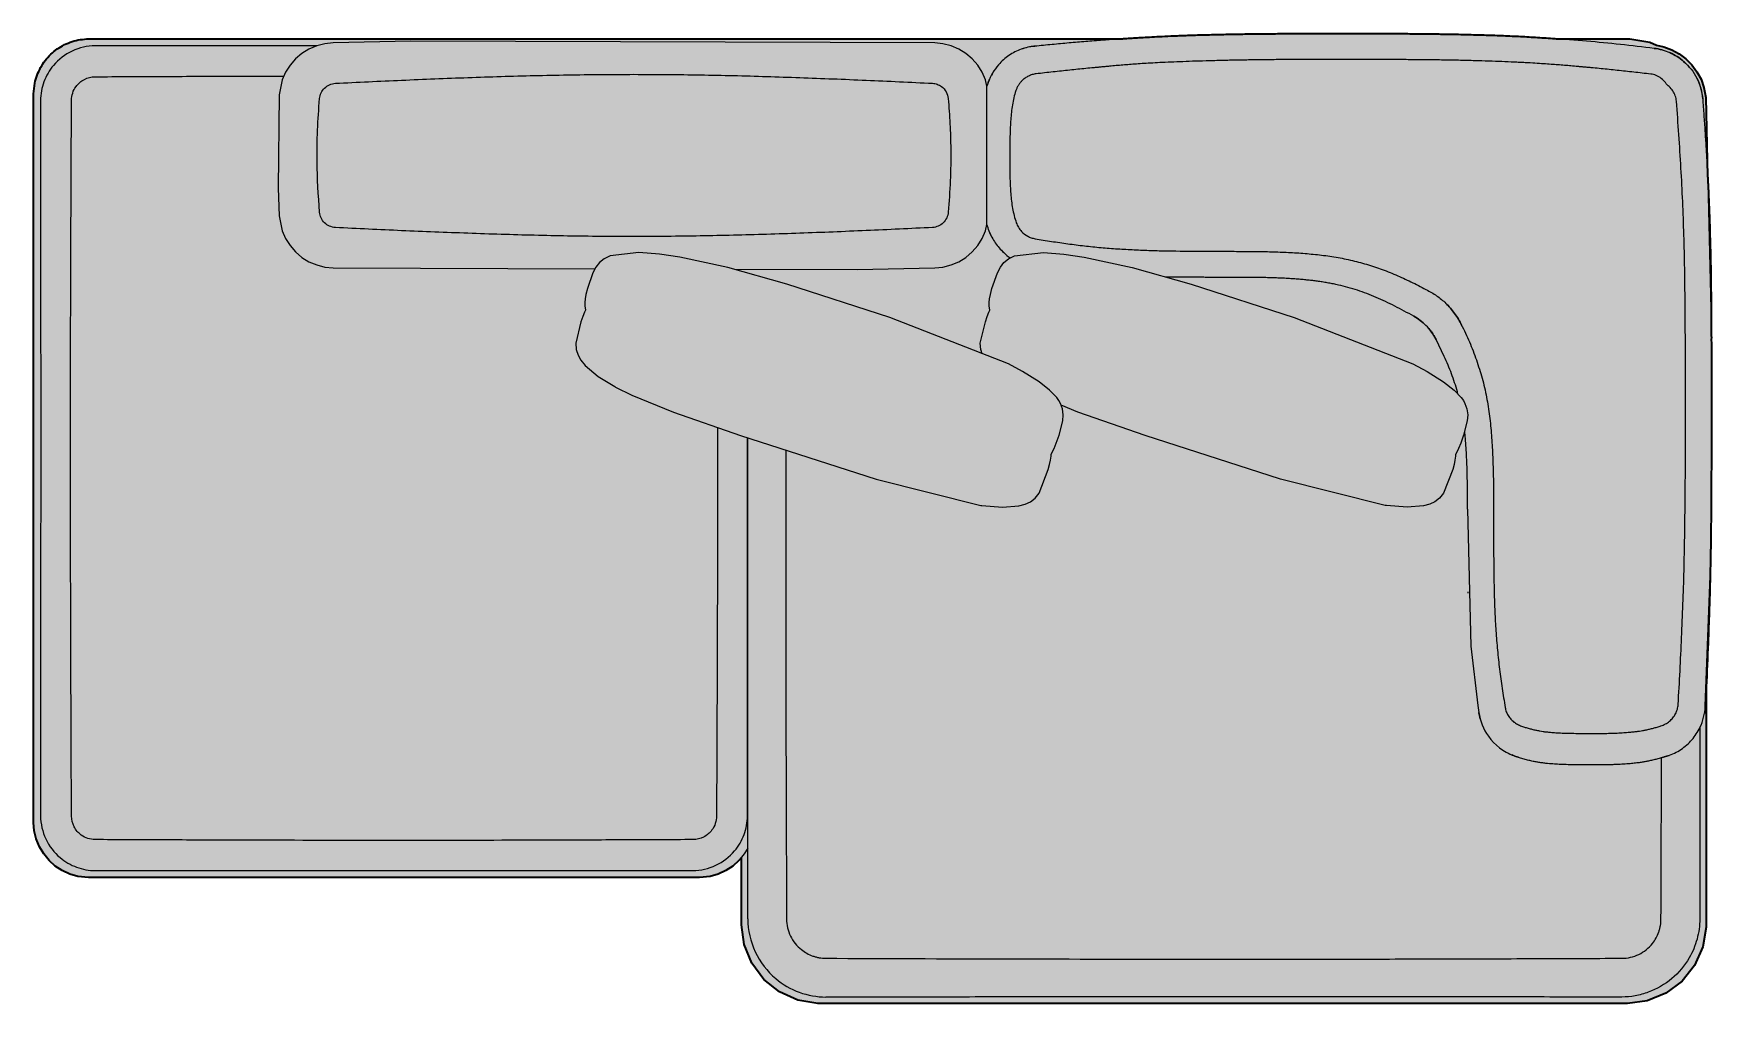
# Model space of a CAD drawing. Header units: millimetres. Extents: x 0 to 4483, y -3303 to 857.
# Drawn here: x 324 to 2458, y -3303 to -2069 of the extents above; entities that cross this region are included whole.
import ezdxf

# ---------------------------------------------------------------- set-up
doc = ezdxf.new("R2010")
doc.units = ezdxf.units.MM
doc.layers.add('Blocks', color=7, linetype='Continuous')
doc.layers.add('Blocks$Fill', color=7, linetype='Continuous', true_color=0xffffff)
doc.layers.add('Blocks$Inner', color=7, linetype='Continuous', lineweight=25, true_color=0x007f00)
doc.layers.add('Blocks$Outline', color=7, linetype='Continuous', lineweight=35, true_color=0xff3f3f)

# ---------------------------------------------------------------- blocks, each defined once
blk = doc.blocks.new('Alphabet Top')
at = {"layer": 'Blocks$Fill', "extrusion": (0, 0, -1)}
blk.add_hatch(color=256, dxfattribs=at).paths.add_polyline_path([(2132.9, -393), (2132.9, 533.7), (2131.4, 547.2), (2128.5, 557.4), (2124, 567.1), (2118.2, 576), (2111.1, 583.9), (2102.8, 590.7), (2093.7, 596.2), (2083.8, 600.2), (2073.4, 602.7), (2062.9, 603.7), (2062.9, 603.7), (2062.9, 603.7), (2062.9, 603.7), (2062.9, 603.7), (2062.9, 603.7), (2062.9, 603.7), (2062.9, 603.7), (2062.9, 603.7), (2062.9, 603.7), (2062.9, 603.7), (2062.9, 603.7), (2062.9, 603.7), (2062.9, 603.7), (2062.9, 603.7), (2062.9, 603.7), (2062.9, 603.7), (2062.9, 603.7), (2062.9, 603.7), (2062.9, 603.7), (2062.9, 603.7), (2062.9, 603.7), (2062.9, 603.7), (2062.9, 603.7), (2062.9, 603.7), (2062.9, 603.7), (2062.9, 603.7), (2062.9, 603.7), (2062.9, 603.7), (749.4, 603.7), (678.6, 607.6), (546.6, 610.2), (299.6, 608.8), (223.2, 605.5), (195.7, 603.7), (106.3, 603.7), (103.4, 603.6), (78.1, 599.4), (69.4, 595.5), (60.2, 593.5), (50, 589.7), (40.7, 584.5), (32.3, 578.1), (24.6, 570.5), (18, 561.7), (12.8, 552.1), (9.1, 541.9), (6.7, 529.1), (4.4, 428.8), (0.5, 314.3), (-0.3, 225.8), (-0.3, 220.8), (1.8, -104.5), (6.2, -220.6), (6.2, -523), (6.3, -525.9), (10.5, -551.1), (21, -574.6), (36.9, -594.5), (57.4, -609.9), (81.1, -619.6), (106.2, -623), (1132.9, -623), (1135.8, -622.9), (1161.1, -618.7), (1184.5, -608.2), (1204.4, -592.4), (1219.8, -571.8), (1229.5, -548.1), (1232.9, -523), (1232.9, -437.5), (1236, -441.2), (1243.9, -448.3), (1252.8, -454.1), (1262.5, -458.6), (1272.7, -461.5), (1286.2, -463), (2062.9, -463), (2076.4, -461.5), (2086.7, -458.6), (2096.4, -454.1), (2105.3, -448.3), (2113.2, -441.2), (2120, -432.9), (2125.5, -423.7), (2129.5, -413.9), (2132, -403.5)], flags=0)
at = {"layer": 'Blocks$Inner'}
for p, q in [((-753.8, 603.3), (-754.8, 603.3)), ((-861.4, 594.1), (-860, 594.2)), ((-860, 594.2), (-861.3, 594.1)), ((-918.5, 549.8), (-919.2, 548.1)), ((-919.2, 548.1), (-918.6, 549.6)), ((-917.2, 357.2), (-917.8, 358.8)), ((-917.8, 358.7), (-917.1, 357)), ((-370.1, 245.6), (-378, 250.8)), ((-349.7, 221.4), (-352.4, 226.2)), ((-339.2, 199.7), (-349.7, 221.4)), ((-7.4, -245.2), (-1.2, -79.1))]:
    blk.add_line(p, q, dxfattribs=at)
for points in [[(-1224.8, -425.5), (-1229.2, -432.9), (-1236, -441.2), (-1243.9, -448.3), (-1252.8, -454.1), (-1262.5, -458.6), (-1272.7, -461.5), (-1286.2, -463), (-2062.9, -463), (-2076.4, -461.5), (-2086.7, -458.6), (-2096.4, -454.1), (-2105.3, -448.3), (-2113.2, -441.2), (-2120, -432.9), (-2125.5, -423.7), (-2129.5, -413.9), (-2132, -403.5), (-2132.9, -393), (-2132.9, 533.7), (-2131.4, 547.2), (-2128.5, 557.4), (-2124, 567.1), (-2118.2, 576), (-2111.1, 583.9), (-2102.8, 590.7), (-2093.7, 596.2), (-2083.8, 600.2), (-2073.4, 602.7), (-2062.9, 603.7)], [(-2062.9, 603.7), (-1132.9, 603.7), (-749.2, 603.7)], [(-920.8, 543.2), (-922.5, 551.3), (-926.7, 561), (-932.4, 570), (-939.3, 578), (-947.5, 584.9), (-956.5, 590.5), (-966.3, 594.7), (-976.6, 597.3), (-987, 598.4), (-1653.3, 600.5), (-1752.1, 598.4), (-1762.6, 597.3), (-1772.9, 594.7), (-1782.7, 590.5), (-1791.7, 584.9), (-1799.8, 578), (-1806.7, 570), (-1812.4, 561), (-1816.7, 551.3), (-1820.5, 532.3), (-1822.1, 413.5), (-1820.5, 378.3), (-1816.7, 359.4), (-1812.4, 349.6), (-1806.7, 340.6), (-1799.8, 332.6), (-1791.7, 325.7), (-1782.7, 320.1), (-1772.9, 316), (-1762.6, 313.3), (-1752.1, 312.2), (-1419, 311.2)], [(-195.7, 603.7), (-106.3, 603.7), (-103.4, 603.6), (-78.1, 599.4), (-69.4, 595.5), (-60.2, 593.5), (-50, 589.7), (-40.7, 584.5), (-32.3, 578.1), (-24.6, 570.5), (-18, 561.7), (-12.8, 552.1), (-9.1, 541.9), (-6.7, 529.1), (0.4, 224.3), (0.3, 220.8)], [(-1241.3, 310.7), (-1085.8, 310.2), (-987, 312.2), (-976.6, 313.3), (-966.3, 316), (-956.5, 320.1), (-947.5, 325.7), (-939.3, 332.6), (-932.4, 340.6), (-926.7, 349.6), (-922.5, 359.4), (-920.8, 367.5), (-920.8, 543.2)], [(-926.9, 203.2), (-928.5, 208.4), (-929.2, 216.5), (-922.7, 243.7), (-920.4, 250.5), (-918.3, 255.9), (-917.1, 258.4), (-917.7, 264), (-917.7, 268.4), (-917.3, 273), (-916.4, 278.3), (-914.3, 286.2), (-907.4, 306.1), (-903.6, 313.4), (-899.1, 319.1), (-893.4, 323.8), (-885.5, 327.6), (-848.9, 331.7), (-822.8, 329.8), (-797, 326.1), (-735.9, 312.9), (-660.9, 291.4), (-529.9, 249.1), (-379.2, 190.1), (-361.2, 180.6), (-340.1, 167.4), (-326.8, 156.9), (-317.8, 147.5), (-315, 143.6), (-313, 139.9), (-310.4, 132.9), (-309.5, 125.6), (-310, 117.8), (-314.9, 99.5), (-318.3, 89.4), (-321, 82.7), (-323.3, 77.8), (-324.9, 75.1), (-325, 73), (-325.7, 67.6), (-326.8, 62.1), (-328.4, 56.1), (-340.2, 26), (-345.4, 19.5), (-351.2, 15), (-357.8, 11.9), (-365.8, 9.6), (-386.6, 7.9), (-412.9, 10), (-414.2, 10.2), (-547.3, 43.8), (-719.6, 99.2), (-805, 128.9), (-826.2, 137.6)], [(-309.6, 5.7), (-305.6, -168.7), (-296.7, -244.2), (-295.4, -253)], [(-308.9, -101.3), (-308.9, -100.7), (-308.9, -99.8)], [(-1232.9, -437.5), (-1232.9, -523), (-1229.5, -548.1), (-1219.8, -571.8), (-1204.4, -592.4), (-1184.5, -608.2), (-1161.1, -618.7), (-1135.8, -622.9), (-1132.9, -623), (-106.2, -623), (-81.1, -619.6), (-57.4, -609.9), (-36.9, -594.5), (-21, -574.6), (-10.5, -551.1), (-6.3, -525.9), (-6.2, -523), (-6.2, -220.2)], [(-295.4, -253), (-295.1, -254.4), (-295.4, -253)], [(-7.5, -246.4), (-7.4, -245.2), (-7.5, -246.4)], [(-251.2, -307.8), (-252.9, -307.1), (-251.2, -307.8), (-247.6, -309.2)], [(-251.2, -307.8), (-247.3, -309.3)], [(-59.4, -309.6), (-55.1, -308.2), (-59.6, -309.6)], [(-55.1, -308.2), (-53.5, -307.6), (-55.1, -308.2)]]:
    blk.add_lwpolyline(points, dxfattribs=at)
blk.add_lwpolyline([(-875.4, 180.6), (-893.4, 190.1), (-1044.1, 249.1), (-1175.1, 291.4), (-1250.1, 312.9), (-1311.2, 326.1), (-1337.1, 329.8), (-1363.2, 331.7), (-1399.8, 327.6), (-1407.6, 323.8), (-1413.3, 319.1), (-1417.8, 313.4), (-1421.6, 306.1), (-1428.5, 286.2), (-1430.6, 278.3), (-1431.5, 273), (-1431.9, 268.4), (-1432, 264), (-1431.3, 258.4), (-1432.5, 255.9), (-1434.7, 250.5), (-1437, 243.7), (-1443.4, 216.5), (-1442.8, 208.4), (-1440.6, 201.4), (-1436.9, 195), (-1431.4, 188.3), (-1414.9, 174.2), (-1393.9, 161.4), (-1392.8, 160.8), (-1372.2, 150.6), (-1319.2, 128.9), (-1233.9, 99.2), (-1061.6, 43.8), (-928.4, 10.2), (-927.2, 10), (-900.8, 7.9), (-880.1, 9.6), (-872, 11.9), (-865.4, 15), (-859.6, 19.5), (-854.4, 26), (-842.7, 56.1), (-841, 62.1), (-839.9, 67.6), (-839.2, 73), (-839.2, 75.1), (-837.6, 77.8), (-835.2, 82.7), (-832.5, 89.4), (-829.1, 99.5), (-824.2, 117.8), (-823.7, 125.6), (-824.6, 132.9), (-827.2, 139.9), (-829.3, 143.6), (-832, 147.5), (-841, 156.9), (-854.4, 167.4)], close=True, dxfattribs=at)
for points in [[(-2062.9, 603.7), (-2062.9, 603.7), (-2062.9, 603.7), (-2062.9, 603.7)], [(-869.7, 592.6), (-871.9, 592.1), (-874, 591.4), (-876, 590.7)], [(-860, 594.2), (-862.1, 594), (-864.2, 593.7), (-866.3, 593.3)], [(-860, 594.2), (-860, 594.2), (-860, 594.2), (-860, 594.2)], [(-62.3, 589.5), (-65.6, 590.5), (-69, 591.1), (-72.5, 591.5)], [(-72.5, 591.5), (-65.6, 590.7), (-52.1, 587), (-40.2, 579.5), (-35, 574.9)], [(-43.3, 581.1), (-46.2, 583), (-49.3, 584.8), (-52.5, 586)], [(-35, 574.9), (-37.6, 577.2), (-40.4, 579.3), (-43.3, 581.1)], [(-1749.2, 547), (-1721.1, 548.4), (-1664.9, 551.1), (-1580.6, 554.5), (-1496.2, 557.1), (-1411.8, 558.5), (-1327.4, 558.5), (-1243, 557.1), (-1158.6, 554.4), (-1074.2, 551.1), (-1018, 548.4), (-989.9, 547)], [(-916.2, 555.1), (-916.4, 554.7), (-916.6, 554.4), (-916.7, 554)], [(-911.9, 562.8), (-913, 561), (-914, 559.1), (-914.9, 557.2)], [(-58.1, 548), (-59.6, 550), (-63.1, 553.4), (-69.6, 557.3), (-74.3, 558.5), (-76.8, 558.8)], [(-25.5, 565.1), (-28.4, 568.6), (-31.5, 571.9), (-35, 574.9)], [(-35, 574.9), (-28, 569), (-16.5, 554.4), (-11.4, 536.4), (-10.7, 527.3)], [(-1769.2, 527.5), (-1769, 530), (-1767.7, 535), (-1763.2, 541.3), (-1756.8, 545.7), (-1751.7, 546.9), (-1749.2, 547)], [(-919.2, 548.1), (-919.8, 546.4), (-920.3, 544.8), (-920.8, 543.2)], [(-919.2, 548.1), (-919.2, 548.1), (-919.2, 548.1), (-919.2, 548.1)], [(-917.2, 552.9), (-917.9, 551.4), (-918.6, 549.8), (-919.1, 548.2)], [(-44.1, 524.3), (-44.3, 526.7), (-45.2, 531.2), (-48.3, 537.5), (-52.9, 543), (-56.8, 545.9), (-58.1, 548)], [(-13.1, 540.8), (-14.3, 545.2), (-15.8, 549.6), (-18.1, 553.5)], [(-10.7, 527.3), (-11, 531.8), (-11.9, 536.4), (-13.1, 540.8)], [(-1749.2, 363.6), (-1751.8, 363.8), (-1756.8, 365), (-1763.2, 369.3), (-1767.7, 375.6), (-1769, 380.6), (-1769.2, 383.1)], [(-989.9, 363.6), (-1018, 362.3), (-1074.2, 359.6), (-1158.6, 356.2), (-1243, 353.6), (-1327.4, 352.1), (-1411.8, 352.1), (-1496.2, 353.5), (-1580.6, 356.2), (-1664.9, 359.5), (-1721.1, 362.2), (-1749.2, 363.6)], [(-969.9, 383.2), (-970.1, 380.6), (-971.5, 375.6), (-976, 369.3), (-982.4, 365), (-987.4, 363.8), (-989.9, 363.6)], [(-917.8, 358.8), (-918.9, 361.7), (-919.9, 364.6), (-920.8, 367.5)], [(-917.8, 358.8), (-917.8, 358.8), (-917.8, 358.8), (-917.8, 358.8)], [(-914.4, 351.3), (-915.6, 353.6), (-916.7, 356.1), (-917.7, 358.5)], [(-900.6, 333), (-900.2, 332.6), (-899.8, 332.3), (-899.4, 331.9)], [(-316.3, 237.7), (-318.7, 242.9), (-324.5, 252.9), (-331.8, 261.8), (-335.8, 265.9)], [(-362.6, 239.2), (-364.9, 241.4), (-369.8, 245.7), (-375.2, 249.2), (-378, 250.8)], [(-378, 250.8), (-378, 250.8), (-378, 250.8), (-378, 250.8)], [(-378, 250.8), (-375.2, 249.2), (-369.8, 245.7), (-364.9, 241.4), (-362.6, 239.2)], [(-349.7, 221.4), (-351.4, 224.6), (-355.2, 230.9), (-360, 236.6), (-362.6, 239.2)], [(-358.9, 235.1), (-357.7, 233.7), (-355.4, 230.9), (-353.5, 227.7), (-352.5, 226.2)], [(-352.4, 226.2), (-351.5, 224.6), (-350.6, 223), (-349.7, 221.4)], [(-349.7, 221.4), (-349.7, 221.4), (-349.7, 221.4), (-349.7, 221.4)], [(-295.4, -253), (-295.4, -253), (-295.4, -253), (-295.4, -253)], [(-293.7, -261), (-294.4, -258.4), (-294.9, -255.7), (-295.4, -253)], [(-7.4, -245.2), (-7.5, -248.3), (-7.9, -251.4), (-8.5, -254.5)], [(-7.4, -245.2), (-7.4, -245.2), (-7.4, -245.2), (-7.4, -245.2)], [(-262.8, -302.1), (-261.4, -303), (-260, -303.7), (-258.6, -304.4)], [(-257.8, -304.9), (-255.6, -306), (-253.4, -307), (-251.1, -307.9)], [(-251.1, -307.9), (-251.2, -307.9), (-251.2, -307.9), (-251.2, -307.8)], [(-63.7, -515.7), (-63.4, -447.3), (-63.2, -378.9), (-63, -310.5)], [(-55.1, -308.2), (-52.2, -307.2), (-49.3, -306), (-46.5, -304.7)], [(-55.1, -308.2), (-55.1, -308.2), (-55.1, -308.2), (-55.1, -308.2)]]:
    blk.add_open_spline(points, degree=3, dxfattribs=at)
for points, knots in [([(-72.5, 591.5), (-86.7, 593.2), (-115.3, 596.4), (-158.2, 600.7), (-194.3, 603.6), (-223.3, 605.6), (-244.9, 606.8), (-266.7, 607.8), (-285, 608.4), (-299.6, 608.8), (-310.4, 609.1), (-319.3, 609.3), (-326.3, 609.5), (-331.6, 609.5), (-336.7, 609.6), (-343.2, 609.7), (-351, 609.8), (-360, 610), (-368.9, 610), (-378.2, 610.1), (-388.1, 610.2), (-397.2, 610.2), (-405, 610.3), (-411.3, 610.3), (-417.8, 610.3), (-426.9, 610.3), (-443.4, 610.3), (-463.8, 610.3), (-485.4, 610.3), (-502.3, 610.3), (-516.7, 610.3), (-528.5, 610.3), (-537.3, 610.2), (-546.5, 610.2), (-559.5, 610.1), (-576.6, 610), (-598, 609.7), (-619.6, 609.3), (-640.7, 608.8), (-660.7, 608.3), (-679, 607.6), (-694.9, 606.9), (-708.2, 606.2), (-723.4, 605.4), (-735.7, 604.6), (-747, 603.8), (-755.5, 603.2), (-762.9, 602.7), (-769.2, 602.2), (-774.2, 601.8), (-779.4, 601.4), (-786.3, 600.9), (-795.1, 600.1), (-805.6, 599.2), (-819.8, 598), (-837.8, 596.3), (-852.6, 594.9), (-860, 594.2)], [-1, -1, -1, -1, -0.9375, -0.875, -0.8125, -0.78125, -0.75, -0.71875, -0.6875, -0.671875, -0.65625, -0.640625, -0.632812, -0.625, -0.617188, -0.609375, -0.59375, -0.578125, -0.5625, -0.546875, -0.53125, -0.515625, -0.507812, -0.5, -0.492188, -0.484375, -0.46875, -0.4375, -0.421875, -0.40625, -0.390625, -0.382812, -0.375, -0.367188, -0.359375, -0.34375, -0.328125, -0.3125, -0.296875, -0.28125, -0.265625, -0.25, -0.234375, -0.21875, -0.1875, -0.171875, -0.15625, -0.140625, -0.132812, -0.125, -0.117188, -0.109375, -0.09375, -0.078125, -0.0625, -0.03125, 0, 0, 0, 0]), ([(-752.3, 603.5), (-753.4, 603.4), (-757.3, 603.1), (-762.8, 602.7), (-769.1, 602.2), (-772.5, 602), (-774.2, 601.8)], [0.83787304, 0.83787304, 0.83787304, 0.83787304, 0.84375, 0.859375, 0.8671875, 0.875, 0.875, 0.875, 0.875]), ([(-2054.5, 594.7), (-2064.6, 594.7), (-2084.7, 590.1), (-2107.6, 572.4), (-2121, 549.4), (-2123.9, 533.3), (-2124, 525.3)], [1, 1, 1, 1, 1.2777777, 1.5555554, 1.7777777, 1.9999998, 1.9999998, 1.9999998, 1.9999998]), ([(-1773.1, 594.6), (-1816.2, 594.6), (-1910, 594.7), (-2003.9, 594.7), (-2054.5, 594.7)], [0.6296064, 0.6296064, 0.6296064, 0.6296064, 0.8, 1, 1, 1, 1]), ([(-860, 594.2), (-862.9, 593.9), (-868.7, 593), (-880, 589.7), (-893.2, 583), (-908.6, 569.2), (-916.2, 556.4), (-919.2, 548.1)], [1.4505967, 1.4505967, 1.4505967, 1.4505967, 1.5617078, 1.672819, 1.8950412, 2.1172634, 2.4505967, 2.4505967, 2.4505967, 2.4505967]), ([(-860, 594.2), (-859.9, 594.2), (-859.8, 594.2), (-859.7, 594.2), (-859.7, 594.2), (-859.7, 594.2)], [0, 0, 0, 0, 0.1666667, 0.25, 0.3333333, 0.3333333, 0.3333333, 0.3333333]), ([(-76.8, 558.8), (-84.1, 559.6), (-98.4, 561.2), (-115.9, 563.1), (-129.7, 564.6), (-139.9, 565.6), (-148.4, 566.4), (-155, 567.1), (-160.1, 567.5), (-164.9, 568), (-171, 568.5), (-178.2, 569.2), (-186.4, 569.9), (-194.7, 570.5), (-203.3, 571.1), (-212.9, 571.8), (-223.6, 572.5), (-234, 573.1), (-243.3, 573.6), (-253, 574), (-271.1, 574.8), (-294.1, 575.6), (-318.7, 576.2), (-337.9, 576.6), (-354.2, 576.8), (-367.5, 577), (-377.4, 577), (-387.6, 577.1), (-401.7, 577.2), (-420.1, 577.3), (-443, 577.4), (-466.4, 577.4), (-489.8, 577.4), (-512.8, 577.3), (-531.3, 577.2), (-545.4, 577.1), (-555.6, 577.1), (-565.6, 577), (-579, 576.8), (-595.4, 576.6), (-614.6, 576.2), (-639.4, 575.6), (-662.5, 574.9), (-683.3, 574.1), (-697.7, 573.5), (-710.3, 572.8), (-721.1, 572.2), (-730.7, 571.5), (-739.5, 570.9), (-747.8, 570.2), (-756.2, 569.5), (-763.4, 568.8), (-769.6, 568.3), (-774.5, 567.8), (-779.5, 567.3), (-786.3, 566.7), (-794.8, 565.9), (-805.1, 564.8), (-818.9, 563.4), (-836.6, 561.5), (-851, 559.9), (-858.2, 559.1)], [7.999999, 7.999999, 7.999999, 7.999999, 8.035713, 8.071427, 8.089285, 8.107142, 8.124999, 8.133927, 8.142856, 8.151785, 8.160713, 8.17857, 8.196427, 8.214285, 8.232142, 8.249999, 8.267856, 8.285713, 8.294642, 8.30357, 8.321427, 8.357142, 8.374999, 8.392856, 8.410713, 8.419642, 8.42857, 8.437499, 8.446427, 8.464285, 8.482142, 8.499999, 8.517856, 8.535713, 8.55357, 8.562499, 8.571427, 8.580356, 8.589285, 8.607142, 8.624999, 8.642856, 8.67857, 8.696427, 8.714285, 8.732142, 8.749999, 8.767856, 8.785713, 8.80357, 8.821427, 8.839285, 8.848213, 8.857142, 8.86607, 8.874999, 8.892856, 8.910713, 8.92857, 8.964285, 8.999999, 8.999999, 8.999999, 8.999999]), ([(-2084.6, 525.4), (-2084.6, 528.6), (-2083.6, 534.8), (-2078.6, 544.7), (-2068.8, 553.1), (-2059.4, 555.3), (-2054.7, 555.4)], [5, 5, 5, 5, 5.2, 5.4, 5.7, 6, 6, 6, 6]), ([(-2054.7, 555.4), (-2026.5, 555.5), (-1970.2, 555.8), (-1890.2, 556.1), (-1838.4, 556.2), (-1814.7, 556.3)], [6, 6, 6, 6, 6.1111111, 6.2222222, 6.3157519, 6.3157519, 6.3157519, 6.3157519]), ([(-858.2, 559.1), (-859.9, 558.9), (-863.2, 558.2), (-867.9, 556.3), (-872.3, 553.8), (-875.8, 550.8), (-878.2, 548.1), (-879.7, 546.1), (-880.7, 544.5), (-881.7, 542.9), (-882.8, 540.7), (-883.5, 538.9), (-884, 537.7)], [8.9999988, 8.9999988, 8.9999988, 8.9999988, 9.1428558, 9.2857129, 9.4285701, 9.5714272, 9.6785701, 9.7321415, 9.7857129, 9.8392843, 9.8928558, 9.9999986, 9.9999986, 9.9999986, 9.9999986]), ([(-989.9, 547), (-987.9, 546.9), (-983.9, 546.1), (-977.5, 542.7), (-972, 536.5), (-970.2, 530.5), (-969.9, 527.5)], [10, 10, 10, 10, 10.2, 10.4, 10.7, 11, 11, 11, 11]), ([(-884, 537.7), (-885.9, 531.8), (-888.8, 519.6), (-890.6, 500.8), (-891.5, 482), (-891.6, 463.1), (-891.7, 444.3), (-891.6, 428.6), (-891.1, 416.1), (-890.5, 406.7), (-889.6, 397.3), (-887.8, 384.9), (-885.4, 375.8), (-883.4, 369.8)], [9.999999, 9.999999, 9.999999, 9.999999, 10.11111, 10.222221, 10.333332, 10.444443, 10.555554, 10.666665, 10.722221, 10.777776, 10.833332, 10.888888, 10.999999, 10.999999, 10.999999, 10.999999]), ([(-2124, 525.3), (-2124, 491.6), (-2124, 424.2), (-2123.9, 289.4), (-2123.8, 120.9), (-2123.9, -115), (-2124, -283.5), (-2124, -384.6)], [2, 2, 2, 2, 2.111111, 2.222222, 2.444444, 2.666666, 3, 3, 3, 3]), ([(-2084.6, -384.8), (-2084.8, -351.1), (-2085.1, -283.7), (-2085.6, -148.8), (-2086, 19.8), (-2085.9, 188.3), (-2085.5, 323.2), (-2085.1, 424.3), (-2084.8, 491.7), (-2084.6, 525.4)], [4, 4, 4, 4, 4.111111, 4.222222, 4.444444, 4.666667, 4.777778, 4.888889, 5, 5, 5, 5]), ([(-1769.2, 383.1), (-1770.9, 404.5), (-1772.9, 439.3), (-1772.1, 487.5), (-1770.3, 514.2), (-1769.2, 527.5)], [7, 7, 7, 7, 7.444444, 7.722222, 8, 8, 8, 8]), ([(-969.9, 527.5), (-969.5, 522.1), (-968.7, 511.5), (-967.4, 490.1), (-966.4, 460.7), (-967.1, 423.2), (-968.9, 396.5), (-969.9, 383.2)], [11, 11, 11, 11, 11.111111, 11.222222, 11.444444, 11.722222, 12, 12, 12, 12]), ([(-41.9, -242.9), (-40.2, -214.4), (-38, -171.9), (-35.7, -115.2), (-34.3, -72.5), (-33.5, -29.9), (-33.1, 5.7), (-32.8, 34.2), (-32.7, 55.5), (-32.7, 76.8), (-32.7, 105.2), (-32.6, 140.8), (-32.7, 183.4), (-32.7, 226.1), (-33, 268.8), (-33.5, 311.5), (-34.5, 354.1), (-36, 396.7), (-38.9, 453.5), (-41.9, 495.8), (-44.1, 524.3)], [4.999999, 4.999999, 4.999999, 4.999999, 5.11111, 5.166665, 5.222221, 5.277777, 5.333332, 5.36111, 5.388888, 5.416665, 5.444443, 5.499999, 5.555554, 5.61111, 5.666665, 5.722221, 5.777777, 5.833332, 5.888888, 5.999999, 5.999999, 5.999999, 5.999999]), ([(-10.7, 527.3), (-10.2, 520.3), (-9.2, 506.5), (-8, 489.5), (-7.2, 476.2), (-6.5, 466.3), (-6, 458.1), (-5.7, 451.7), (-5.4, 446.8), (-5.1, 442.1), (-4.8, 436.1), (-4.4, 429.1), (-4, 421), (-3.6, 412.9), (-3.2, 404.4), (-2.8, 395.2), (-2.4, 385), (-2, 373.3), (-1.6, 360), (-1.1, 341), (-0.6, 320), (-0.3, 297.5), (-0.1, 280), (0.1, 264.9), (0.2, 252.6), (0.2, 243.4), (0.3, 234), (0.3, 221), (0.4, 204.2), (0.4, 183.4), (0.4, 154.9), (0.4, 125.9), (0.4, 97.3), (0.4, 76.3), (0.3, 55.8), (0.2, 28.8), (0, -4.5), (-0.4, -37.7), (-0.9, -64.3), (-1.3, -84.4), (-1.8, -104.5), (-2.6, -131.2), (-4.3, -178), (-6.1, -218.1), (-7.4, -245.2)], [3, 3, 3, 3, 3.041667, 3.083333, 3.104167, 3.125, 3.145833, 3.15625, 3.166667, 3.177083, 3.1875, 3.208333, 3.229167, 3.25, 3.270833, 3.291667, 3.3125, 3.333333, 3.354167, 3.375, 3.416667, 3.4375, 3.458333, 3.479167, 3.489583, 3.5, 3.510417, 3.520833, 3.541667, 3.5625, 3.583333, 3.625, 3.645833, 3.666667, 3.6875, 3.708333, 3.75, 3.791667, 3.8125, 3.833333, 3.854167, 3.875, 3.916667, 4, 4, 4, 4]), ([(-883.4, 369.8), (-882.7, 367.7), (-881.3, 364.8), (-878.8, 361.1), (-875.3, 356.9), (-871.1, 353.7), (-866.7, 351.5), (-863.7, 350.3), (-861.3, 349.7), (-859.6, 349.4)], [10.999999, 10.999999, 10.999999, 10.999999, 11.199999, 11.299999, 11.399999, 11.699999, 11.774999, 11.849999, 11.999999, 11.999999, 11.999999, 11.999999]), ([(-917.7, 358.5), (-916.7, 356.1), (-914.5, 351.1), (-908.9, 341.8), (-901, 333), (-893.9, 327), (-890.9, 325)], [-0.0032974, -0.0032974, -0.0032974, -0.0032974, 0.1045128, 0.2156239, 0.4378461, 0.5859488, 0.5859488, 0.5859488, 0.5859488]), ([(-859.6, 349.4), (-852.6, 348.2), (-838.6, 346), (-817.8, 342.9), (-796.8, 340.3), (-775.7, 338.1), (-754.6, 336.5), (-733.4, 335.3), (-712.3, 334.4), (-684, 333.8), (-648.8, 333.4), (-613.3, 333.4), (-585.1, 333.3), (-563.9, 333), (-542.8, 332.4), (-521.6, 331.2), (-504, 329.6), (-490, 327.9), (-476, 325.9), (-458.6, 322.5), (-441.6, 318), (-428.1, 313.8), (-414.7, 309.1), (-398.4, 302.5), (-379.2, 293.6), (-366.6, 287.1), (-360.4, 283.8)], [11.999999, 11.999999, 11.999999, 11.999999, 12.041665, 12.083332, 12.124999, 12.166665, 12.208332, 12.249999, 12.291665, 12.333332, 12.416665, 12.499999, 12.541665, 12.583332, 12.624999, 12.666665, 12.708332, 12.729165, 12.749999, 12.791665, 12.833332, 12.854165, 12.874999, 12.916665, 12.958332, 12.999999, 12.999999, 12.999999, 12.999999]), ([(-378, 250.8), (-386.1, 255.3), (-402.1, 263.9), (-421.9, 273.3), (-437.7, 279.7), (-449.7, 283.9), (-461.7, 287.6), (-471.8, 290.1), (-480.1, 291.9), (-486.4, 293.1), (-492.7, 294.2), (-499.1, 295.1), (-505.1, 295.9), (-509.8, 296.5), (-513.8, 296.9), (-516.9, 297.2), (-520.1, 297.5), (-523.7, 297.8), (-527.4, 298.1), (-530.8, 298.3), (-534.3, 298.6), (-539.3, 298.9), (-545, 299.2), (-552.2, 299.5), (-558.6, 299.7), (-566, 299.9), (-576.5, 300.1), (-588.5, 300.3), (-601.7, 300.3), (-612.3, 300.3), (-621.6, 300.3), (-629.3, 300.3), (-635.2, 300.3), (-641.4, 300.3), (-650.4, 300.3), (-657.6, 300.4), (-693.3, 300.7)], [2, 2, 2, 2, 2.0909091, 2.1818182, 2.2272727, 2.2727273, 2.3181818, 2.3636364, 2.3863636, 2.4090909, 2.4318182, 2.4545455, 2.4772727, 2.5, 2.5113636, 2.5227273, 2.5340909, 2.5454545, 2.5568182, 2.5681818, 2.5795455, 2.5909091, 2.6136364, 2.625, 2.6363636, 2.6477273, 2.6590909, 2.6818182, 2.6931818, 2.7045455, 2.7159091, 2.7215909, 2.7272727, 2.7329545, 2.7386364, 2.75, 2.75, 2.75, 2.75]), ([(-360.4, 283.8), (-355.9, 281.4), (-349.4, 277.4), (-341.4, 271.1), (-337.6, 267.7), (-335.8, 265.9)], [12.999999, 12.999999, 12.999999, 12.999999, 13.499999, 13.749999, 13.999999, 13.999999, 13.999999, 13.999999]), ([(-335.8, 265.9), (-331.8, 261.8), (-324.5, 252.9), (-318.7, 242.9), (-316.3, 237.7)], [0.0004221, 0.0004221, 0.0004221, 0.0004221, 0.5, 1, 1, 1, 1]), ([(-316.3, 237.7), (-312.6, 230.3), (-307.5, 219.1), (-301.5, 203.9), (-297.4, 192.4), (-293.7, 180.8), (-290.3, 169), (-287.3, 157.1), (-284.9, 145), (-283, 132.8), (-281.3, 120.7), (-280, 108.5), (-279, 96.3), (-278.2, 83.9), (-277.6, 71.7), (-277.2, 59.4), (-276.9, 47.1), (-276.7, 34.8), (-276.6, 22.5), (-276.5, 10.3), (-276.5, -6.1), (-276.5, -26.6), (-276.5, -51.2), (-276.3, -75.7), (-275.8, -100.2), (-275.1, -124.9), (-273.8, -149.3), (-271.7, -173.8), (-269.1, -198.2), (-265.7, -222.3), (-263.1, -238.6), (-261.8, -246.7)], [1, 1, 1, 1, 1.05, 1.075, 1.1, 1.125, 1.15, 1.175, 1.2, 1.225, 1.25, 1.275, 1.3, 1.325, 1.35, 1.375, 1.4, 1.425, 1.45, 1.475, 1.5, 1.55, 1.6, 1.65, 1.7, 1.75, 1.8, 1.85, 1.9, 1.95, 2, 2, 2, 2]), ([(-321.9, 152.2), (-322.1, 153.1), (-324.5, 161.7), (-329.8, 177.8), (-335.8, 192.4), (-339.2, 199.7)], [0.8443398, 0.8443398, 0.8443398, 0.8443398, 0.85, 0.9, 0.95, 0.95, 0.95, 0.95]), ([(-1263.2, 109.1), (-1263.2, 45.6), (-1263.3, -51.6), (-1263.7, -182.5), (-1264.1, -283.7), (-1264.4, -351.1), (-1264.5, -384.8)], [0.4574574, 0.4574574, 0.4574574, 0.4574574, 0.6666667, 0.7777778, 0.8888889, 1, 1, 1, 1]), ([(-1225.2, -384.6), (-1225.2, -350.9), (-1225.2, -283.5), (-1225.3, -148.7), (-1225.3, -22.1), (-1225.3, 70.9), (-1225.3, 96.5)], [5.9999996, 5.9999996, 5.9999996, 5.9999996, 6.1111107, 6.2222218, 6.4444441, 6.5287254, 6.5287254, 6.5287254, 6.5287254]), ([(-1224.8, -515.5), (-1224.8, -478), (-1224.8, -403.1), (-1224.7, -290.7), (-1224.7, -178.3), (-1224.7, -49.3), (-1224.7, 42.2), (-1224.7, 96.2)], [0, 0, 0, 0, 0.1111111, 0.2222222, 0.3333333, 0.4444444, 0.6046917, 0.6046917, 0.6046917, 0.6046917]), ([(-309.6, 5.4), (-309.6, 15.2), (-309.7, 23.2), (-309.8, 35.3), (-310, 47.4), (-310.3, 59.4), (-310.8, 71.4), (-311.5, 83.5), (-312.3, 94.5), (-313, 101.4), (-313.3, 104.3)], [0.55, 0.55, 0.55, 0.55, 0.575, 0.6, 0.625, 0.65, 0.675, 0.7, 0.725, 0.7434166, 0.7434166, 0.7434166, 0.7434166]), ([(-1176.6, 80.5), (-1176.6, 69.2), (-1176.6, 20.4), (-1176.6, -65.9), (-1176.5, -178.3), (-1176.3, -290.8), (-1175.9, -403.2), (-1175.6, -478.2), (-1175.5, -515.7)], [0.4108893, 0.4108893, 0.4108893, 0.4108893, 0.4444444, 0.5555556, 0.6666667, 0.7777778, 0.8888889, 1, 1, 1, 1]), ([(-295.4, -253), (-293.7, -263.8), (-284.2, -287.3), (-263.9, -303), (-251.1, -307.9)], [0, 0, 0, 0, 0.444445, 1, 1, 1, 1]), ([(-261.8, -246.7), (-261.5, -248.6), (-260.6, -252.1), (-258.1, -257.1), (-255.4, -260.8), (-252.8, -263.4), (-250.7, -265.2), (-248.5, -266.7), (-245.4, -268.6), (-242.9, -269.7), (-241.2, -270.3)], [2, 2, 2, 2, 2.166667, 2.333333, 2.5, 2.583333, 2.666667, 2.75, 2.833333, 3, 3, 3, 3]), ([(-63.7, -270.1), (-61.8, -269.4), (-58, -267.8), (-53.7, -265), (-50.6, -262.2), (-47.8, -259.2), (-45, -254.8), (-42.7, -249.1), (-42, -245), (-41.9, -242.9)], [4, 4, 4, 4, 4.1666655, 4.3333322, 4.4166655, 4.4999988, 4.6666655, 4.8333322, 4.9999988, 4.9999988, 4.9999988, 4.9999988]), ([(-55.1, -308.2), (-52.2, -307.2), (-46.4, -304.9), (-35.6, -298.6), (-23.8, -288.3), (-11.8, -269.9), (-7.8, -254.5), (-7.4, -245.2)], [1, 1, 1, 1, 1.111111, 1.222222, 1.444444, 1.666667, 2, 2, 2, 2]), ([(-241.2, -270.3), (-239.5, -270.9), (-236.2, -272), (-231.3, -273.4), (-227.3, -274.4), (-224.2, -275.2), (-221.8, -275.7), (-219.6, -276.1), (-216.9, -276.6), (-213.7, -277.2), (-209.6, -277.7), (-205.2, -278.2), (-200.8, -278.5), (-196.1, -278.9), (-189.6, -279.2), (-182.5, -279.4), (-176.6, -279.5), (-172.2, -279.6), (-167.5, -279.7), (-161, -279.7), (-152.3, -279.7), (-143.7, -279.7), (-137.1, -279.6), (-132.5, -279.6), (-128.1, -279.5), (-122.2, -279.3), (-115, -279), (-107.2, -278.4), (-100.3, -277.8), (-95, -277.2), (-90.9, -276.6), (-87.7, -276.1), (-85, -275.6), (-82.8, -275.2), (-80.5, -274.7), (-77.4, -274), (-73.4, -273), (-68.6, -271.6), (-65.4, -270.6), (-63.7, -270.1)], [3, 3, 3, 3, 3.035714, 3.071429, 3.107143, 3.125, 3.142857, 3.160714, 3.178571, 3.214286, 3.25, 3.285714, 3.303571, 3.321429, 3.357143, 3.392857, 3.410714, 3.428571, 3.446429, 3.464286, 3.5, 3.535714, 3.553571, 3.571429, 3.589286, 3.607143, 3.642857, 3.678571, 3.714286, 3.75, 3.785714, 3.821429, 3.839286, 3.857143, 3.875, 3.892857, 3.928571, 3.964286, 4, 4, 4, 4]), ([(-14.5, -272.6), (-14.5, -278.6), (-14.4, -322.1), (-14.4, -403.1), (-14.4, -478), (-14.4, -515.5)], [0.7598558, 0.7598558, 0.7598558, 0.7598558, 0.7777778, 0.8888889, 1, 1, 1, 1]), ([(-207.8, -318), (-209.5, -317.8), (-213.1, -317.4), (-217.8, -316.7), (-221.7, -316.1), (-225, -315.5), (-227.7, -314.9), (-230.5, -314.3), (-234.3, -313.3), (-239.2, -312), (-245.1, -310.1), (-249.1, -308.6), (-251.1, -307.9)], [4.1221318, 4.1221318, 4.1221318, 4.1221318, 4.151566, 4.1872803, 4.2229946, 4.2408518, 4.2587089, 4.2765661, 4.2944232, 4.3301375, 4.3658518, 4.401566, 4.401566, 4.401566, 4.401566]), ([(-251.1, -307.9), (-249.1, -308.6), (-247, -309.4), (-244.9, -310.1), (-244.7, -310.2)], [1, 1, 1, 1, 1.03571428, 1.03802956, 1.03802956, 1.03802956, 1.03802956]), ([(-55.1, -308.2), (-57, -308.8), (-60.7, -310), (-66.2, -311.6), (-70.7, -312.8), (-74.3, -313.7), (-77, -314.3), (-79.5, -314.8), (-82.7, -315.5), (-86.5, -316.1), (-91.4, -316.9), (-97.4, -317.6), (-104.9, -318.4), (-113.3, -318.9), (-121, -319.3), (-127.2, -319.5), (-131.9, -319.6), (-136.7, -319.6), (-143.5, -319.7), (-152.3, -319.7), (-161.1, -319.7), (-167.8, -319.7), (-172.6, -319.6), (-177.3, -319.6), (-183.5, -319.4), (-191, -319.2), (-199.3, -318.7), (-204.3, -318.3), (-207.8, -318)], [3.4078461, 3.4078461, 3.4078461, 3.4078461, 3.4435604, 3.4792746, 3.5149889, 3.5328461, 3.5507032, 3.5685604, 3.5864175, 3.6221318, 3.6578461, 3.6935604, 3.7292746, 3.7649889, 3.8007032, 3.8185604, 3.8364175, 3.8542746, 3.8721318, 3.9078461, 3.9435604, 3.9614175, 3.9792746, 3.9971318, 4.0149889, 4.0507032, 4.0864175, 4.1221318, 4.1221318, 4.1221318, 4.1221318]), ([(-63.5, -310.8), (-62.6, -310.6), (-59.8, -309.7), (-57, -308.8), (-55.1, -308.2)], [0.94633905, 0.94633905, 0.94633905, 0.94633905, 0.96428572, 1, 1, 1, 1]), ([(-2124, -384.6), (-2123.9, -394.7), (-2119.3, -414.8), (-2101.7, -437.7), (-2078.7, -451.1), (-2062.6, -454), (-2054.5, -454.1)], [2.9999998, 2.9999998, 2.9999998, 2.9999998, 3.2777775, 3.5555553, 3.7777775, 3.9999996, 3.9999996, 3.9999996, 3.9999996]), ([(-2054.7, -414.7), (-2057.8, -414.7), (-2064.1, -413.7), (-2074, -408.6), (-2082.3, -398.9), (-2084.6, -389.5), (-2084.6, -384.8)], [3, 3, 3, 3, 3.2, 3.4, 3.7, 4, 4, 4, 4]), ([(-1294.6, -454.1), (-1284.6, -454), (-1264.5, -449.4), (-1241.5, -431.8), (-1228.2, -408.8), (-1225.2, -392.7), (-1225.2, -384.6)], [5, 5, 5, 5, 5.277777, 5.555555, 5.777777, 6, 6, 6, 6]), ([(-1264.5, -384.8), (-1264.6, -387.9), (-1265.6, -394.2), (-1270.6, -404.1), (-1280.4, -412.4), (-1289.8, -414.7), (-1294.5, -414.7)], [1, 1, 1, 1, 1.2, 1.4, 1.7, 2, 2, 2, 2]), ([(-1294.5, -414.7), (-1322.6, -414.9), (-1378.9, -415.1), (-1491.6, -415.5), (-1632.3, -415.9), (-1773.1, -415.7), (-1885.8, -415.4), (-1970.2, -415.1), (-2026.5, -414.9), (-2054.7, -414.7)], [2, 2, 2, 2, 2.111111, 2.222222, 2.444444, 2.666667, 2.777778, 2.888889, 3, 3, 3, 3]), ([(-2054.5, -454.1), (-2029.2, -454.1), (-1978.5, -454.1), (-1877.2, -454), (-1750.6, -454), (-1598.6, -454), (-1446.6, -454), (-1345.3, -454.1), (-1294.6, -454.1)], [4, 4, 4, 4, 4.1, 4.2, 4.4, 4.6, 4.8, 5, 5, 5, 5]), ([(-1224.8, -515.5), (-1224.7, -529.9), (-1218.2, -558.7), (-1193, -591.6), (-1160, -610.7), (-1137, -614.8), (-1125.4, -614.9)], [-1, -1, -1, -1, -0.722222, -0.444444, -0.222222, 0, 0, 0, 0]), ([(-1175.5, -515.7), (-1175.5, -519.5), (-1174.6, -526.8), (-1170.9, -537.5), (-1164.9, -547), (-1157.6, -554.3), (-1149.8, -559.5), (-1143.4, -562.4), (-1138, -564), (-1132.6, -565.2), (-1128.4, -565.6), (-1125.6, -565.6)], [1, 1, 1, 1, 1.1428571, 1.2857143, 1.4285714, 1.5714286, 1.6785714, 1.7857143, 1.8392857, 1.8928571, 2, 2, 2, 2]), ([(-14.4, -515.5), (-14.4, -524.2), (-16.8, -541.5), (-28, -568.3), (-48.7, -593), (-74.1, -607.7), (-96.4, -613.8), (-108, -614.9), (-113.7, -614.9)], [1, 1, 1, 1, 1.166667, 1.333333, 1.555556, 1.777778, 1.888889, 2, 2, 2, 2]), ([(-113.6, -565.6), (-109.8, -565.6), (-102.4, -564.7), (-91.8, -561), (-82.2, -555), (-74.9, -547.7), (-69.7, -539.9), (-66.9, -533.5), (-65.2, -528.1), (-64.1, -522.7), (-63.7, -518.5), (-63.7, -515.7)], [3, 3, 3, 3, 3.1428571, 3.2857143, 3.4285714, 3.5714286, 3.6785714, 3.7857143, 3.8392857, 3.8928571, 4, 4, 4, 4]), ([(-1125.6, -565.6), (-1050.6, -565.9), (-900.7, -566.4), (-713.3, -566.7), (-563.4, -566.7), (-450.9, -566.6), (-338.5, -566.4), (-226, -566), (-151, -565.7), (-113.6, -565.6)], [2, 2, 2, 2, 2.222222, 2.444444, 2.555556, 2.666667, 2.777778, 2.888889, 3, 3, 3, 3]), ([(-113.7, -614.9), (-151.2, -614.9), (-226.2, -614.8), (-338.6, -614.8), (-451, -614.8), (-600.8, -614.8), (-750.7, -614.8), (-900.6, -614.8), (-1013, -614.9), (-1087.9, -614.9), (-1125.4, -614.9)], [2, 2, 2, 2, 2.111111, 2.222222, 2.333333, 2.444444, 2.666667, 2.777778, 2.888889, 3, 3, 3, 3])]:
    blk.add_open_spline(points, degree=3, knots=knots, dxfattribs=at)
at = {"layer": 'Blocks$Outline'}
for points in [[(-2062.9, 603.7), (-1132.9, 603.7), (-749.4, 603.7)], [(-195.7, 603.7), (-106.3, 603.7)], [(-106.3, 603.7), (-103.4, 603.6), (-78.1, 599.4), (-69.4, 595.5), (-60.2, 593.5), (-50, 589.7), (-40.7, 584.5), (-32.3, 578.1), (-24.6, 570.5), (-18, 561.7), (-12.8, 552.1), (-9.1, 541.9), (-6.7, 529.1)], [(-2132.9, -393), (-2132.9, 533.7)], [(-6.7, 529.1), (-4.4, 428.8)], [(0.3, 225.8), (0.4, 224.3), (0.3, 220.8)], [(-6.2, -220.6), (-6.2, -523)], [(-2062.9, -463), (-2076.4, -461.5), (-2086.7, -458.6), (-2096.4, -454.1), (-2105.3, -448.3), (-2113.2, -441.2), (-2120, -432.9), (-2125.5, -423.7), (-2129.5, -413.9), (-2132, -403.5), (-2132.9, -393)], [(-1232.9, -437.5), (-1236, -441.2), (-1243.9, -448.3), (-1252.8, -454.1), (-1262.5, -458.6), (-1272.7, -461.5), (-1286.2, -463)], [(-1232.9, -523), (-1232.9, -437.5)], [(-1286.2, -463), (-2062.9, -463)], [(-1132.9, -623), (-1135.8, -622.9), (-1161.1, -618.7), (-1184.5, -608.2), (-1204.4, -592.4), (-1219.8, -571.8), (-1229.5, -548.1), (-1232.9, -523)], [(-6.2, -523), (-6.3, -525.9), (-10.5, -551.1), (-21, -574.6), (-36.9, -594.5), (-57.4, -609.9), (-81.1, -619.6), (-106.2, -623)], [(-106.2, -623), (-1132.9, -623)]]:
    blk.add_lwpolyline(points, dxfattribs=at)
for points, knots in [([(-2132.9, 533.7), (-2132.4, 538.2), (-2131.9, 542.7), (-2131.4, 547.2), (-2130.5, 550.6), (-2129.5, 554), (-2128.5, 557.4), (-2127, 560.6), (-2125.5, 563.9), (-2124, 567.1), (-2122.1, 570.1), (-2120.1, 573.1), (-2118.2, 576), (-2115.8, 578.7), (-2113.4, 581.3), (-2111.1, 583.9), (-2108.3, 586.2), (-2105.6, 588.5), (-2102.8, 590.7), (-2099.8, 592.6), (-2096.7, 594.4), (-2093.7, 596.2), (-2090.4, 597.6), (-2087.1, 598.9), (-2083.8, 600.2), (-2080.3, 601.1), (-2076.9, 601.9), (-2073.4, 602.7), (-2069.9, 603), (-2066.4, 603.4), (-2062.9, 603.7), (-2062.9, 603.7), (-2062.9, 603.7), (-2062.9, 603.7)], [-9.517337, -9.517337, -9.517337, -9.517337, -8.517337, -8.517337, -8.517337, -7.517337, -7.517337, -7.517337, -6.517337, -6.517337, -6.517337, -5.517337, -5.517337, -5.517337, -4.517337, -4.517337, -4.517337, -3.517337, -3.517337, -3.517337, -2.517337, -2.517337, -2.517337, -1.517337, -1.517337, -1.517337, -0.517337, -0.517337, -0.517337, 0.482663, 0.482663, 0.482663, 0.5, 0.5, 0.5, 0.5]), ([(-749.4, 603.7), (-748.6, 603.7), (-745, 604), (-735.7, 604.6), (-723.4, 605.4), (-708.2, 606.2), (-694.9, 606.9), (-679, 607.6), (-660.7, 608.3), (-640.7, 608.8), (-619.6, 609.3), (-598, 609.7), (-576.6, 610), (-559.5, 610.1), (-546.5, 610.2), (-537.3, 610.2), (-528.5, 610.3), (-516.7, 610.3), (-502.3, 610.3), (-485.4, 610.3), (-463.8, 610.3), (-443.4, 610.3), (-426.9, 610.3), (-417.8, 610.3), (-411.3, 610.3), (-405, 610.3), (-397.2, 610.2), (-388.1, 610.2), (-378.2, 610.1), (-368.9, 610), (-360, 610), (-351, 609.8), (-343.2, 609.7), (-336.7, 609.6), (-331.6, 609.5), (-326.3, 609.5), (-319.3, 609.3), (-310.4, 609.1), (-299.6, 608.8), (-285, 608.4), (-266.7, 607.8), (-244.9, 606.8), (-223.3, 605.6), (-206.8, 604.5), (-197.7, 603.8), (-195.7, 603.7)], [0.1675498, 0.1675498, 0.1675498, 0.1675498, 0.171875, 0.1875, 0.21875, 0.234375, 0.25, 0.265625, 0.28125, 0.296875, 0.3125, 0.328125, 0.34375, 0.359375, 0.3671875, 0.375, 0.3828125, 0.390625, 0.40625, 0.421875, 0.4375, 0.46875, 0.484375, 0.4921875, 0.5, 0.5078125, 0.515625, 0.53125, 0.546875, 0.5625, 0.578125, 0.59375, 0.609375, 0.6171875, 0.625, 0.6328125, 0.640625, 0.65625, 0.671875, 0.6875, 0.71875, 0.75, 0.78125, 0.8125, 0.8209029, 0.8209029, 0.8209029, 0.8209029]), ([(-4.4, 428.8), (-4.3, 426.2), (-4, 420.9), (-3.6, 412.9), (-3.2, 404.4), (-2.8, 395.2), (-2.4, 385), (-2, 373.3), (-1.6, 360), (-1.1, 341), (-0.6, 320), (-0.3, 297.5), (-0.1, 280), (0.1, 264.9), (0.2, 252.6), (0.2, 243.4), (0.3, 234.5), (0.3, 228.6), (0.3, 225.8)], [3.2091027, 3.2091027, 3.2091027, 3.2091027, 3.2291667, 3.25, 3.2708333, 3.2916667, 3.3125, 3.3333333, 3.3541667, 3.375, 3.4166667, 3.4375, 3.4583333, 3.4791667, 3.4895833, 3.5, 3.5104167, 3.5190912, 3.5190912, 3.5190912, 3.5190912]), ([(0.3, 220.8), (0.4, 215.3), (0.4, 203), (0.4, 183.4), (0.4, 154.9), (0.4, 125.9), (0.4, 97.3), (0.4, 76.3), (0.3, 55.8), (0.2, 28.8), (0, -4.5), (-0.4, -37.7), (-0.9, -64.3), (-1.3, -84.4), (-1.8, -104.5), (-2.6, -131.2), (-4, -169.9), (-5.4, -201.9), (-6.2, -220.6)], [3.5244783, 3.5244783, 3.5244783, 3.5244783, 3.5416667, 3.5625, 3.5833333, 3.625, 3.6458333, 3.6666667, 3.6875, 3.7083333, 3.75, 3.7916667, 3.8125, 3.8333333, 3.8541667, 3.875, 3.9166667, 3.9747451, 3.9747451, 3.9747451, 3.9747451])]:
    blk.add_open_spline(points, degree=3, knots=knots, dxfattribs=at)

msp = doc.modelspace()

# ---------------------------------------------------------------- block references
at = {"layer": 'Blocks'}
msp.add_blockref('Alphabet Top', (2457.1, -2679.5), dxfattribs=at)

doc.saveas('drawing.dxf')
